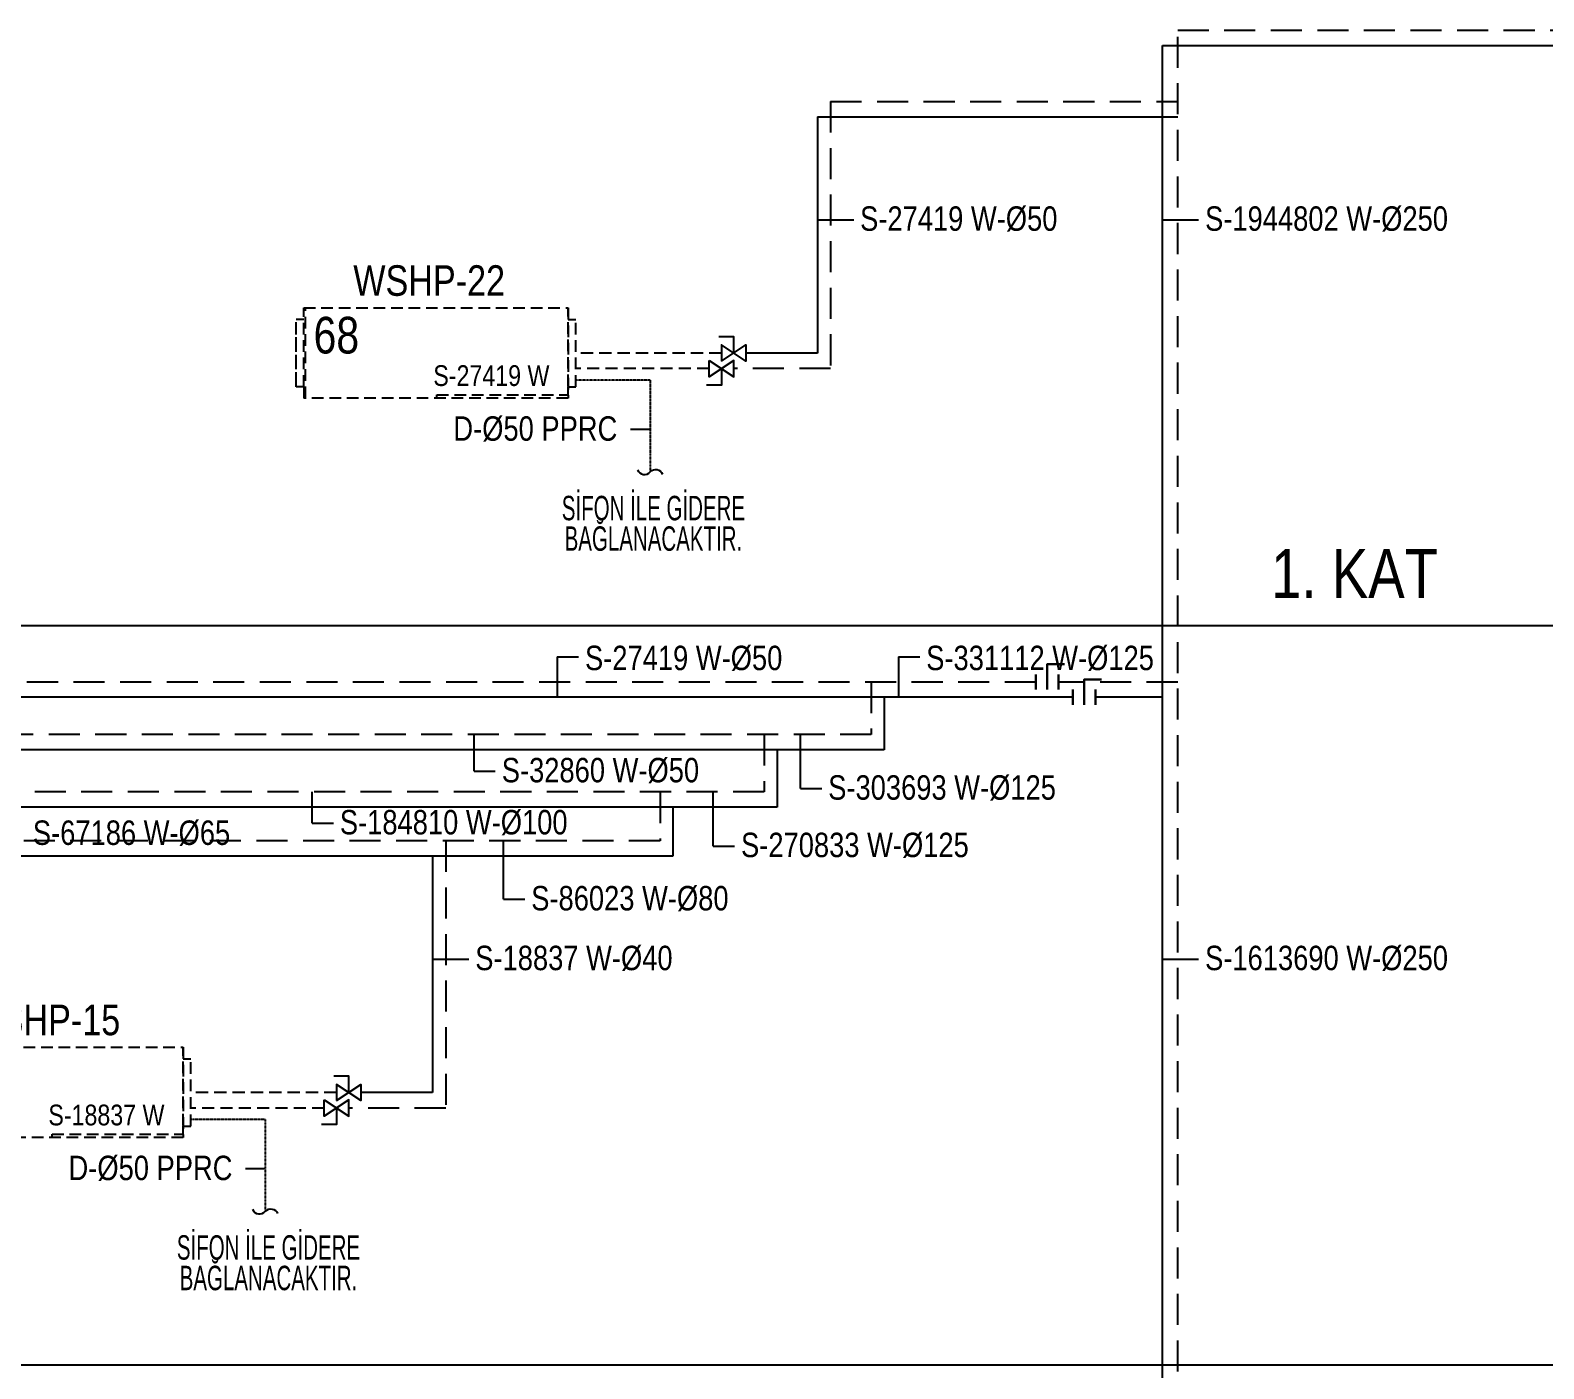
# Model space of a CAD drawing. Header units: centimetres. Extents: x 221889 to 261255, y -30032 to -21832.
# Drawn here: x 236948 to 238187, y -27023 to -25927 of the extents above; entities that cross this region are included whole.
import ezdxf
from ezdxf.enums import TextEntityAlignment as Align

# ---------------------------------------------------------------- set-up
doc = ezdxf.new("R2010")
doc.units = ezdxf.units.CM
doc.header["$LTSCALE"] = 0.2
for name, pattern in [('DASHED', [75, 50, -25]), ('DASHEDX2', [38.1, 25.4, -12.7]), ('Hidden', [0.714375, 0.47625, -0.238125])]:
    doc.linetypes.add(name, pattern=pattern)
doc.layers.get('0').update_dxf_attribs({"color": 252})
for name, color, linetype, lineweight in [('SY-YAGMUR-SUYU-VANA', 135, 'Continuous', 30), ('T-DRENAJ', 40, 'Hidden', 30), ('T-MAHAL', 120, 'Continuous', 15), ('T-SOGUTMA', 4, 'Continuous', 30), ('T-STEXT', 181, 'Continuous', 15), ('T-VANA', 135, 'Continuous', 25), ('T-WSHP-BORUSU', 30, 'Continuous', 30)]:
    doc.layers.add(name, color=color, linetype=linetype, lineweight=lineweight)
for name, color, linetype in [('T-DTEXT', 9, 'Continuous'), ('T-FC-NUMARA', 62, 'Continuous'), ('T-SOGUTMA-TOPLAMA', 120, 'Continuous'), ('T-TEXT', 85, 'Continuous'), ('T-WSHP', 252, 'Hidden')]:
    doc.layers.add(name, color=color, linetype=linetype)
doc.styles.add('ARIAL', font='arial.ttf')
doc.styles.add('LUCIDASANS', font='arial.ttf', dxfattribs={"width": 0.8})

# ---------------------------------------------------------------- blocks, each defined once
blk = doc.blocks.new('FANCOIL-DWD')
at = {"linetype": 'ByBlock', "ltscale": 100}
for p, q in [((-108.1, -71.5), (-108.1, -7)), ((-108.1, -7), (108.1, -7)), ((-106.8, -80.9), (-106.8, -7)), ((108.1, -7), (108.1, -80.9)), ((108.1, -14.1), (108.1, -7.7)), ((-114.3, -71.5), (-114.3, -16.4)), ((-108.1, -16.4), (-114.3, -16.4)), ((-114.3, -69.1), (-114.3, -18.8)), ((108.1, -16.4), (114.6, -16.4)), ((108.1, -71), (108.1, -16.9)), ((114.6, -71.5), (114.6, -16.4)), ((-108.1, -71.5), (-114.3, -71.5)), ((-108.1, -71.5), (-108.1, -80.9)), ((108.1, -78), (108.1, -71.5)), ((108.1, -71.5), (114.6, -71.5)), ((108.1, -80.9), (-108.1, -80.9)), ((0.9, -80.9), (0.9, -78.2)), ((0.9, -78.2), (108.1, -78.2))]:
    blk.add_line(p, q, dxfattribs=at)
blk = doc.blocks.new('Z1')
at = {"linetype": 'Continuous'}
blk.add_lwpolyline([(-5, 0), (-5, 6.7), (-11.1, 6.7)], dxfattribs=at)
blk.add_lwpolyline([(-10, -3.33), (0, 3.33), (0, -3.33), (-10, 3.33)], close=True, dxfattribs=at)
blk = doc.blocks.new('Kesme')
blk.add_lwpolyline([(-21.5, -0.2, 0.576786), (-4.8, -2.7, -0.54493), (11.3, -5.9)], format="xyb")
blk = doc.blocks.new('A$C0B325108')
for p, q in [((-17.5, 23.3), (-17.5, 0)), ((17.5, 23.3), (17.5, 0))]:
    blk.add_line(p, q)
blk.add_lwpolyline([(0, 0), (0, 39), (26.3, 39)])

msp = doc.modelspace()

# ---------------------------------------------------------------- linework, layer by layer
at = {"layer": 'T-DRENAJ', "color": 252, "lineweight": -3}
for p, q in [((237455.4, -26213.8, 0), (237394.6, -26213.8, 0)), ((237455.4, -26213.8, 0), (237455.4, -26288.7, 0)), ((237140.4, -26818.8, 0), (237079.6, -26818.8, 0)), ((237140.4, -26818.8, 0), (237140.4, -26893.7, 0))]:
    msp.add_line(p, q, dxfattribs=at)
at = {"layer": 'T-DTEXT', "lineweight": -3}
for p, q in [((237439.2, -26253.9, 0), (237455.4, -26253.9, 0)), ((237124.2, -26858.9, 0), (237140.4, -26858.9, 0))]:
    msp.add_line(p, q, dxfattribs=at)
at = {"layer": 'T-SOGUTMA', "color": 252, "linetype": 'DASHED', "lineweight": -3}
for p, q in [((237513.7, -26191.6), (237394.6, -26191.6)), ((237503.7, -26204.3), (237394.6, -26204.3)), ((237198.7, -26796.6), (237079.6, -26796.6)), ((237188.7, -26809.3), (237079.6, -26809.3))]:
    msp.add_line(p, q, dxfattribs=at)
at = {"layer": 'T-SOGUTMA-TOPLAMA', "lineweight": -3}
for p, q in [((237592.3, -26082.4), (237621.9, -26082.4)), ((237874.5, -26082.4, 0), (237904.1, -26082.4, 0)), ((237379.3, -26440.1, 0), (237396.8, -26440.1, 0)), ((237379.3, -26440.1, 0), (237379.3, -26473.2, 0)), ((237658.5, -26440.1, 0), (237676, -26440.1, 0)), ((237658.5, -26440.1, 0), (237658.5, -26473.2)), ((237311.2, -26533.7, 0), (237311.2, -26503.7, 0)), ((237578.3, -26547.9, 0), (237578.3, -26503.7, 0)), ((237311.2, -26533.7, 0), (237328.6, -26533.7, 0)), ((237178.7, -26576.3), (237178.7, -26550.7)), ((237507, -26594.9), (237507, -26550.7, 0)), ((237578.3, -26547.9, 0), (237595.7, -26547.9, 0)), ((237178.7, -26576.3, 0), (237196.1, -26576.3, 0)), ((237335.3, -26638.5, 0), (237335.3, -26590.7, 0)), ((237507, -26594.9), (237524.4, -26594.9)), ((237335.3, -26638.5, 0), (237352.7, -26638.5, 0)), ((237277.3, -26687.4), (237306.9, -26687.4)), ((237874.5, -26687.4, 0), (237904.1, -26687.4, 0))]:
    msp.add_line(p, q, dxfattribs=at)
at = {"layer": 'T-TEXT', "color": 7}
for p, q in [((222949.4, -26414.5), (255397.7, -26414.5)), ((222949.4, -27019.5), (255397.7, -27019.5))]:
    msp.add_line(p, q, dxfattribs=at)
at = {"layer": 'T-WSHP-BORUSU', "linetype": 'DASHEDX2', "lineweight": -3, "ltscale": 5}
for p, q in [((237887, -27710.7), (237887, -25927.4, 0)), ((237887, -25927.4, 0), (252633.2, -25927.4, 0)), ((237602.9, -25985.7), (237602.9, -26204.3)), ((237602.9, -25985.7), (237887, -25985.7, 0)), ((237602.9, -26204.3), (237523.7, -26204.3)), ((237770.9, -26460.7, 0), (224795.6, -26460.7, 0)), ((237636.3, -26460.7), (237636.3, -26503.7, 0)), ((237887, -26460.7, 0), (237789.6, -26460.7, 0)), ((237636.3, -26503.7, 0), (225419.6, -26503.7, 0)), ((237548.6, -26503.7, 0), (237548.6, -26550.7, 0)), ((237548.6, -26550.7, 0), (226681.2, -26550.7)), ((237463.4, -26550.7, 0), (237463.4, -26590.7, 0)), ((237463.4, -26590.7, 0), (234792.3, -26590.7)), ((237288, -26590.7), (237288, -26809.3)), ((237288, -26809.3), (237208.7, -26809.3))]:
    msp.add_line(p, q, dxfattribs=at)
at = {"layer": 'T-WSHP-BORUSU', "lineweight": -3, "ltscale": 0.5}
for p, q in [((237874.5, -27723.2), (237874.5, -25939.9, 0)), ((237874.5, -25939.9, 0), (252620.7, -25939.9, 0)), ((237592.3, -25998.2), (237592.3, -26191.6)), ((237592.3, -25998.2), (237887, -25998.2, 0)), ((237592.3, -26191.6), (237533.7, -26191.6)), ((237801.1, -26473.2, 0), (224785, -26473.2, 0)), ((237646.9, -26473.2), (237646.9, -26516.2, 0)), ((237874.5, -26473.2, 0), (237819.9, -26473.2, 0)), ((237646.9, -26516.2, 0), (225408.9, -26516.2, 0)), ((237559.2, -26516.2, 0), (237559.2, -26563.2, 0)), ((237559.2, -26563.2, 0), (226670.6, -26563.2)), ((237474, -26563.2, 0), (237474, -26603.2, 0)), ((237474, -26603.2, 0), (234781.6, -26603.2, 0)), ((237277.3, -26603.2), (237277.3, -26796.6)), ((237277.3, -26796.6), (237218.7, -26796.6))]:
    msp.add_line(p, q, dxfattribs=at)

# ---------------------------------------------------------------- block references
at = {"layer": 'SY-YAGMUR-SUYU-VANA', "xscale": 0.534858512110077, "yscale": 0.534858512110077, "zscale": 0.534858512110077}
for p in [(237780.2, -26466.9, 0), (237810.5, -26479.4, 0)]:
    msp.add_blockref('A$C0B325108', p, dxfattribs=at)
at = {"layer": 'T-DTEXT', "lineweight": -3, "xscale": 0.625, "yscale": 0.625, "zscale": 0.625}
for p in [(237458.4, -26287, 0), (237143.4, -26892, 0)]:
    msp.add_blockref('Kesme', p, dxfattribs=at)
at = {"layer": 'T-VANA', "lineweight": -3, "xscale": 2, "yscale": 2, "zscale": 2}
for p in [(237533.7, -26191.6), (237218.7, -26796.6)]:
    msp.add_blockref('Z1', p, dxfattribs=at)
at = {"layer": 'T-VANA', "lineweight": -3, "xscale": -2, "yscale": 2, "zscale": 2, "rotation": 180}
for p in [(237523.7, -26204.3), (237208.7, -26809.3)]:
    msp.add_blockref('Z1', p, dxfattribs=at)
at = {"layer": 'T-WSHP', "lineweight": -3}
for p in [(237280, -26147.6, 0), (236965, -26752.6, 0)]:
    msp.add_blockref('FANCOIL-DWD', p, dxfattribs=at)

# ---------------------------------------------------------------- texts
at = {"layer": 'T-DTEXT', "lineweight": -3, "style": 'LUCIDASANS', "width": 0.8}
for p in [(237294.3, -26263.3, 0), (236979.4, -26868.3, 0)]:
    msp.add_text('D-%%C50 PPRC', height=20, dxfattribs=at).set_placement(p)
at = {"layer": 'T-DTEXT', "lineweight": -3, "char_height": 20, "width": 159.171, "attachment_point": 5, "line_spacing_factor": 0.748961, "style": 'LUCIDASANS'}
for insert in [(237458, -26331, 0), (237143, -26936, 0)]:
    msp.add_mtext('{\\W0.6;SİFON İLE GİDERE BAĞLANACAKTIR.}', dxfattribs=dict(at, insert=insert))
at = {"layer": 'T-FC-NUMARA', "color": 2, "lineweight": -3, "ltscale": 0.5, "style": 'ARIAL', "width": 0.8}
for s, p in [('WSHP-22', (237274.5, -26132.2, 0)), ('WSHP-15', (236959.6, -26737.2, 0))]:
    msp.add_text(s, height=25, dxfattribs=at).set_placement(p, align=Align.MIDDLE_CENTER)
at = {"layer": 'T-MAHAL', "lineweight": -3, "style": 'LUCIDASANS', "width": 0.8}
msp.add_text('68', height=30, dxfattribs=at).set_placement((237179.9, -26191.9, 0))
at = {"layer": 'T-SOGUTMA-TOPLAMA', "lineweight": -3, "style": 'ARIAL', "width": 0.8}
for s, p in [('S-27419 W-%%C50', (237627.1, -26091.5)), ('S-1944802 W-%%C250', (237909.4, -26091.5, 0)), ('S-27419 W-%%C50', (237402, -26451, 0)), ('S-331112 W-%%C125', (237681.2, -26451, 0)), ('S-32860 W-%%C50', (237333.9, -26542.8, 0)), ('S-303693 W-%%C125', (237601, -26557, 0)), ('S-67186 W-%%C65', (236950.2, -26594, 0)), ('S-184810 W-%%C100', (237201.4, -26585.4, 0)), ('S-270833 W-%%C125', (237529.7, -26604)), ('S-86023 W-%%C80', (237358, -26647.6, 0)), ('S-18837 W-%%C40', (237312.2, -26696.5)), ('S-1613690 W-%%C250', (237909.4, -26696.5, 0))]:
    msp.add_text(s, height=20, dxfattribs=at).set_placement(p)
at = {"layer": 'T-STEXT', "color": 2, "lineweight": -3, "style": 'ARIAL', "width": 0.8}
for s, p in [('S-27419 W', (237372.9, -26218.5, 0)), ('S-18837 W', (237057.9, -26823.5, 0))]:
    msp.add_text(s, height=17, dxfattribs=at).set_placement(p, align=Align.RIGHT)
at = {"layer": 'T-TEXT', "color": 7, "style": 'ARIAL', "width": 0.8}
msp.add_text('1. KAT', height=40, dxfattribs=at).set_placement((237963.4, -26371.9), align=Align.MIDDLE_LEFT)

doc.saveas('drawing.dxf')
